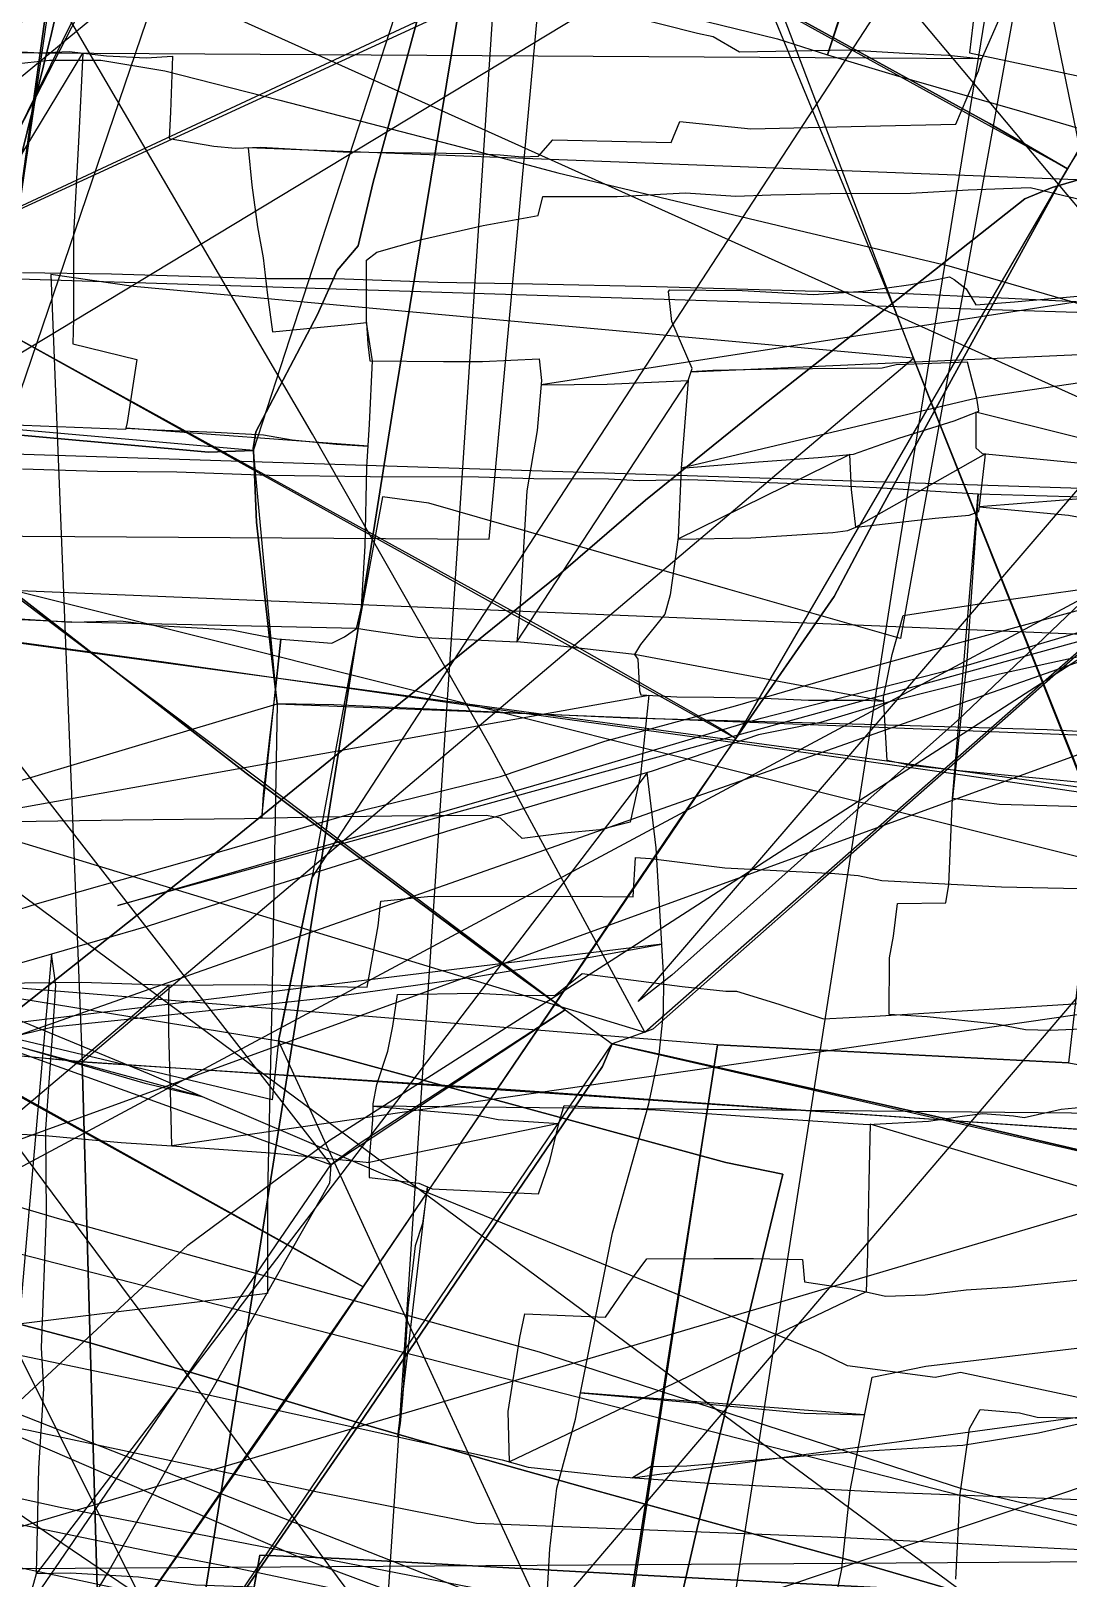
# Model space of a CAD drawing. Extents: x -6790 to 12600, y -1098 to 2171.
# Drawn here: x 350.9 to 399.6, y 421.6 to 494.2 of the extents above; entities that cross this region are included whole.
import ezdxf

# ---------------------------------------------------------------- set-up
doc = ezdxf.new("R2010")
doc.units = 0

msp = doc.modelspace()

# ---------------------------------------------------------------- linework, layer by layer
for points in [[(230.488, 672.093), (432.275, 268.144)], [(461.235, 449.5), (55.186, 632.102)], [(400.112, 576.182), (393.263, 552.748), (385.778, 527.97), (384.951, 498.27), (384.766, 497.325), (391.404, 481.203), (392.341, 478.837), (400.931, 457.316), (406.917, 442.217), (407.683, 440.284), (408.374, 438.903), (408.639, 435.307), (450.597, 434.805), (497.405, 434.974), (501.431, 435.07), (501.778, 435.078), (512.329, 436.132), (524.536, 437.455)], [(443.227, 536.353), (432.529, 541.251), (432.292, 541.384), (431.003, 538.54), (425.69, 527.573), (422.406, 522.738), (417.774, 516.21), (416.079, 513.858), (414.048, 511.041), (409.84, 505.046), (408.126, 503.073), (402.595, 492.965), (399.565, 487.724), (399.348, 487.349), (390.551, 471.321), (388.607, 467.673), (383.991, 461.011), (381.314, 457.148), (374.925, 447.718), (366.508, 435.295), (363.927, 431.486), (348.893, 409.964)], [(291.455, 533.019), (312.41, 522.907), (338.953, 510.468), (354.924, 503.035), (357.032, 502.518), (353.996, 496.972), (349.128, 487.122), (346.405, 481.902), (338.82, 466.32), (340.039, 465.028), (340.057, 464.377), (337.07, 459.218), (333.709, 453.578), (327.608, 444.992), (323.89, 439.632), (321.46, 437.091), (317.425, 429.913), (315.648, 426.922), (312.705, 421.968), (309.661, 417.151), (309.415, 416.693), (307.662, 417.635), (293.069, 427.53)], [(439.369, 517.96), (425.539, 519.483), (424.691, 519.723), (389.115, 523.16), (374.738, 524.605), (355.702, 526.479), (338.956, 528.247), (327.602, 529.6), (327.623, 526.506), (327.72, 512.021), (328.098, 493.576), (328.566, 491.005), (329.749, 478.091), (330.549, 469.15), (330.772, 468.14), (336.908, 467.362), (357.163, 464.604), (374.404, 462.145), (384.645, 460.73), (394.739, 459.299), (405.396, 457.734), (454.627, 451.104)], [(750.28, 68.681), (377.406, 512.906), (377.406, 512.906), (387.796, 519.124), (392.98, 520.501), (401.865, 521.167), (412.986, 519.963), (423.161, 516.843), (429.873, 512.326), (440.866, 503.829), (450.014, 496.045), (462.536, 483.309), (470.713, 474.994), (483.083, 460.718), (489.704, 451.77), (500.783, 438.102), (516.389, 415.333)], [(254.097, 277.969), (460.985, 520.298)], [(346.945, 474.17), (351.879, 494.07), (356.771, 515.24)], [(346.945, 474.17), (351.879, 494.07), (356.771, 515.24)], [(413.282, 424.744), (397.81, 500.055)], [(438.529, 498.889), (407.411, 471.43), (387.834, 454.19), (380.095, 447.375), (379.72, 447.239), (378.199, 446.69), (380.457, 446.195), (394.001, 443.147), (403.424, 440.936), (411.194, 439.09), (424.008, 436.257), (430.21, 434.769), (442.739, 431.763)], [(397.448, 497.344), (394.726, 482.316), (392.368, 469.292), (391.717, 465.702), (383.617, 468.018), (369.592, 472.051), (367.419, 472.346), (364.1, 454.462), (362.749, 447.863), (362.532, 446.831), (362.245, 444.073), (345.709, 447.986)], [(397.448, 497.344), (394.726, 482.316), (392.368, 469.292), (391.717, 465.702), (383.617, 468.018), (369.592, 472.051), (367.419, 472.346), (364.1, 454.462), (362.749, 447.863), (362.532, 446.831), (362.245, 444.073), (345.709, 447.986)], [(397.448, 497.344), (394.726, 482.316), (392.368, 469.292), (391.717, 465.702), (383.617, 468.018), (369.592, 472.051), (367.419, 472.346), (364.1, 454.462), (362.749, 447.863), (362.532, 446.831), (383.528, 441.126), (386.197, 440.589), (382.181, 423.972), (379.149, 410.782)], [(397.448, 497.344), (394.726, 482.316), (392.368, 469.292), (391.717, 465.702), (383.617, 468.018), (369.592, 472.051), (367.419, 472.346), (364.1, 454.462), (362.749, 447.863), (362.532, 446.831), (383.528, 441.126), (386.197, 440.589), (382.181, 423.972), (379.149, 410.782)], [(379.471, 495.397), (385.95, 493.821), (388.305, 493.074), (391.473, 492.116), (397.304, 490.444), (401.389, 489.238), (405.368, 488.183), (407.366, 487.793), (409.023, 487.923), (410.55, 487.972), (413.385, 487.547), (414.554, 487.206), (415.821, 486.313), (417.169, 485.68), (417.705, 485.469), (420.652, 485.06), (424.485, 484.605), (429.959, 483.858), (431.559, 483.579), (436.285, 482.329)], [(369.019, 494.562), (366.983, 487.095), (366.269, 484.107), (365.284, 482.961), (364.374, 480.895), (361.473, 475.392), (361.355, 474.611), (361.359, 474.522), (359.256, 474.431), (343.853, 475.821), (330.311, 477.252), (330.311, 477.252), (332.324, 494.507)], [(446.599, 484.503), (433.051, 483.018), (423.978, 482.045), (423.422, 478.856), (420.924, 465.486), (420.145, 460.409), (416.344, 460.483), (398.604, 461.414), (390.04, 461.66), (378.927, 461.971), (365.138, 462.592), (362.469, 462.63), (362.469, 462.63), (362.137, 465.564), (361.505, 471.153), (361.359, 474.522), (361.355, 474.611), (361.473, 475.392), (364.374, 480.895), (365.284, 482.961), (366.269, 484.107), (366.983, 487.095), (369.019, 494.562)], [(347.811, 493.351), (351.346, 493.167), (352.72, 493.229), (354.459, 493.014), (356.321, 492.921), (357.56, 493.011), (357.471, 490.381), (357.409, 489.137), (359.495, 488.784), (360.526, 488.688), (361.714, 488.735), (365.578, 488.516), (371.616, 488.438), (372.944, 488.371), (373.973, 488.281), (374.744, 488.314), (375.409, 489.082), (379.561, 488.991), (380.962, 488.961), (381.367, 489.949), (384.694, 489.593), (390.083, 489.721), (394.323, 489.814), (395.378, 492.323), (395.534, 492.883), (346.035, 493.181)], [(346.565, 492.248), (351.792, 492.811), (354.2, 492.811), (357.202, 492.313), (362.603, 490.946), (371.078, 488.748), (375.648, 487.541), (386.66, 484.91), (393.992, 483.172), (401.376, 481.038), (404.185, 480.092), (406.654, 479.526), (416.686, 477.344), (423.439, 475.702), (428.094, 474.45), (435.29, 473.068)], [(464.521, 478.951), (54.984, 491.848)], [(285.034, 397.054), (296.416, 400.956), (297.952, 401.539), (305.017, 408.405), (311.56, 414.472), (321.544, 423.856), (329.377, 431.382), (330.467, 432.412), (337.763, 438.294), (344.475, 443.685), (360.522, 456.392), (368.262, 462.688), (375.678, 468.673), (379.759, 472.182), (385.296, 476.661), (391.829, 481.8), (397.553, 486.317), (398.834, 486.84), (408.565, 489.689), (412.459, 487.897), (420.726, 484.384), (422.376, 483.682), (426.005, 481.357), (242.4, 383.085)], [(436.728, 474.487), (426.005, 481.357), (422.376, 483.682), (420.726, 484.384), (412.459, 487.897), (408.565, 489.689), (398.834, 486.84), (397.553, 486.317), (391.829, 481.8), (385.296, 476.661), (379.759, 472.182), (375.678, 468.673), (368.262, 462.688), (360.522, 456.392), (344.475, 443.685), (337.763, 438.294), (330.467, 432.412), (329.377, 431.382), (321.544, 423.856), (311.56, 414.472)], [(404.439, 487.035), (361.12, 488.711), (361.12, 488.711), (361.29, 486.955), (361.551, 484.996), (361.817, 483.547), (362.004, 481.924), (362.259, 480.086), (365.803, 480.426), (366.672, 480.518), (366.672, 483.441), (367.158, 483.815), (369.25, 484.404), (372.142, 485.062), (374.722, 485.53), (374.941, 486.432), (378.436, 486.43), (381.631, 486.593), (384, 486.439), (385.644, 486.504), (388.419, 486.558), (392.194, 486.587), (394.904, 486.735), (397.81, 486.843), (400.847, 486.128)], [(462.948, 470.715), (95.241, 482.526)], [(350.526, 482.866), (354.698, 482.806), (362.021, 482.583), (365.203, 482.573), (370.013, 482.415), (374.455, 482.324), (380.252, 482.206), (387.25, 482), (391.297, 481.901), (396.798, 481.65), (400.576, 481.478), (404.624, 481.19), (410.213, 481.048), (413.858, 480.813), (419.908, 480.568), (426.282, 480.32), (430.052, 480.201), (434.059, 480.182), (437.716, 479.894)], [(292.588, 478.358), (294.823, 481.338), (304.69, 480.27), (323.093, 478.015), (330.311, 477.252), (343.853, 475.821), (359.256, 474.431), (361.359, 474.522), (361.505, 471.153), (362.137, 465.564), (362.469, 462.63), (362.221, 448.556), (362.027, 439.671), (362.027, 434.984), (348.022, 433.273), (334.531, 431.521), (332.921, 435.427), (323.92, 435.326), (311.819, 435.306), (295.207, 435.105), (278.535, 435.286)], [(272.296, 469.061), (295.536, 473.232), (326.299, 478.727), (333.448, 480.258), (335.795, 478.53), (347.045, 470.245), (361.019, 459.386), (373.769, 449.878), (375.984, 448.284), (378.199, 446.69), (377.734, 445.638), (366.034, 428.443), (354.672, 411.98)], [(344.883, 451.237), (351.223, 453.268), (359.173, 455.527), (366.575, 457.659), (372.959, 459.225), (377.849, 460.893), (383.974, 462.544), (388.234, 463.783), (392.787, 465.036), (404.325, 468.189), (411.543, 469.957), (419.477, 471.935), (423.986, 473.059), (426.593, 473.818), (428.094, 474.45), (269.124, 418.516)], [(450.322, 419.109), (432.045, 423.086), (425.592, 424.384), (407.702, 428.348), (399.898, 430.14), (394.541, 431.278), (393.35, 431.053), (389.239, 431.6), (387.993, 432.212), (368.327, 440.209), (356.488, 445.265), (348.514, 448.561), (327.41, 457.287), (315.431, 462.333), (298.133, 469.62), (285.825, 474.798)], [(267.398, 412.052), (435.29, 473.068)], [(435.29, 473.068), (433.966, 472.795), (430.119, 472.288), (425.327, 471.41), (420.778, 470.352), (415.336, 468.742), (407.403, 466.581), (401.46, 465.133), (396.365, 464.033), (391.077, 462.703), (387.977, 461.754), (385.066, 461.189), (380.071, 459.472), (375.115, 458.043), (370.619, 456.71), (362.052, 454.017), (356.424, 452.218), (351.884, 450.905), (346.988, 449.49)], [(350.516, 473.66), (354.037, 473.543), (357.761, 473.511), (362.094, 473.364), (366.832, 473.297), (371.928, 473.28), (374.518, 473.206), (378.015, 473.179), (379.453, 473.106), (381.785, 473.153), (386.395, 472.99), (390.591, 472.773), (395.371, 472.485), (400.761, 472.325), (408.3, 472.112), (414.517, 471.976), (419.952, 471.732), (423.953, 471.74), (430.319, 471.53), (431.446, 471.417), (434.359, 471.349)], [(512.84, 472.042), (254.35, 395.641)], [(412.36, 452.377), (342.223, 469.915)], [(360.764, 408.51), (347.965, 421.967), (339.027, 431.19), (335.727, 434.655), (335.397, 436.899), (333.246, 451.545), (330.883, 467.635), (330.772, 468.14), (336.908, 467.362), (357.163, 464.604), (374.404, 462.145), (384.645, 460.73), (394.739, 459.299), (405.396, 457.734), (454.627, 451.104), (483.362, 447.407), (508.11, 444.019), (511.167, 443.807), (513.012, 443.678), (521.801, 442.842)], [(400.352, 458.926), (394.496, 459.495), (392.194, 459.743), (391.092, 459.985), (390.926, 462.946), (391.334, 464.946), (391.853, 466.783), (396.237, 467.454), (400.709, 468.077)], [(388.167, 418.168), (388.972, 422.075), (389.364, 425.745), (390.066, 429.42), (390.396, 431.069), (392.912, 431.585), (401.71, 432.628), (413.376, 433.917), (416.431, 434.329), (422.129, 433.937), (429.78, 433.523), (443.932, 432.818), (452.251, 432.467), (455.987, 432.24), (458.918, 442.394), (460.195, 447.153), (460.716, 449.881), (461.485, 455.763), (462.588, 459.715), (463.212, 461.752), (464.573, 466.659), (371.639, 381.334)], [(513.199, 463.829), (255.061, 377.205)], [(449.294, 445.729), (426.984, 446.231), (420.702, 446.295), (420.344, 456.033), (420.145, 460.409), (416.344, 460.483), (398.604, 461.414), (390.04, 461.66), (378.927, 461.971), (365.138, 462.592), (362.469, 462.63), (362.221, 448.556), (362.027, 439.671), (362.027, 434.984), (348.022, 433.273), (334.531, 431.521), (332.921, 435.427), (323.92, 435.326), (311.819, 435.306), (295.207, 435.105), (278.535, 435.286)], [(400.591, 447.403), (398.749, 447.322), (397.586, 447.347), (396.211, 447.623), (392.969, 447.958), (391.196, 448.064), (391.214, 450.728), (391.393, 451.735), (391.576, 453.279), (393.853, 453.308), (393.985, 454.167), (394.162, 458.217), (396.37, 457.926), (402.469, 457.762)], [(349.27, 449.545), (353.296, 449.589), (357.542, 449.445), (361.39, 449.479), (365.771, 449.374), (366.699, 449.346), (367.217, 452.234), (367.334, 453.376), (369.523, 453.598), (376.313, 453.614), (379.186, 453.593), (379.291, 455.426), (379.999, 455.379), (383.484, 454.942), (388.648, 454.681), (389.731, 454.592), (390.844, 454.348), (396.465, 454.055), (400.092, 453.981)], [(407.362, 449.121), (357.524, 441.909), (357.524, 441.909), (362.164, 441.577), (366.36, 441.184), (366.794, 441.123), (366.969, 443.134), (366.979, 443.881), (367.154, 444.786), (367.662, 446.352), (367.902, 447.526), (368.121, 449.012), (371.859, 449.065), (373.943, 448.968), (375.52, 448.973), (376.79, 449.994), (381.474, 449.385), (383.523, 449.16), (384.03, 449.163), (386.016, 448.553), (388.109, 447.867), (390.518, 447.985), (395.641, 448.311), (400.599, 448.613)], [(396.844, 420.312), (390.236, 422.231), (383.436, 424.098), (377.081, 425.838), (372.562, 427.112), (366.51, 428.868), (360.103, 430.794), (353.636, 432.69), (348.999, 433.905), (343.11, 435.601), (339.739, 436.705), (335.487, 437.839), (329.309, 439.55), (327.85, 439.928), (322.376, 441.431), (319.08, 442.35), (316.413, 443.038), (312.37, 444.125), (308.014, 445.38), (303.82, 446.508), (300.488, 447.393), (296.271, 448.545), (292.124, 449.725)], [(292.124, 449.725), (296.271, 448.545), (300.488, 447.393), (303.82, 446.508), (308.014, 445.38), (312.37, 444.125), (316.413, 443.038), (319.08, 442.35), (322.376, 441.431), (327.85, 439.928), (329.309, 439.55), (335.487, 437.839), (339.739, 436.705), (343.11, 435.601), (348.999, 433.905), (353.636, 432.69), (360.103, 430.794), (366.51, 428.868), (372.562, 427.112), (377.081, 425.838), (383.436, 424.098), (390.236, 422.231), (396.844, 420.312)], [(354.672, 411.98), (366.034, 428.443), (377.734, 445.638), (378.199, 446.69), (380.457, 446.195), (394.001, 443.147), (403.424, 440.936), (411.194, 439.09), (424.008, 436.257), (430.21, 434.769), (442.739, 431.763), (449.427, 430.19), (449.187, 429.94), (448.865, 429.214), (443.374, 423.155), (428.694, 406.947)], [(310.183, 403.706), (311.469, 421.837), (311.897, 426.423), (312.969, 430.109), (313.591, 432.059), (314.212, 434.01), (315.499, 443.043), (318.057, 441.921), (333.097, 435.714), (359.278, 424.445), (363.551, 422.611), (371.044, 419.817)], [(287.353, 441.761), (308.107, 437.843), (329.168, 432.952), (350.819, 428.572), (364.364, 425.691), (371.824, 424.224), (388.456, 423.577), (404.801, 422.749), (419.406, 422.001), (441.454, 421.102), (459.13, 420.448), (469.802, 420.122), (478.03, 419.712), (498.277, 419.536), (516.411, 418.994)], [(287.24, 438.483), (311.218, 433.538), (339.734, 427.717), (352.286, 424.97), (371.657, 421.195), (376.673, 420.361), (394.891, 419.129), (418.318, 418.066), (444.141, 417.853), (475.94, 416.947), (527.274, 415.938), (571.826, 413.941), (607.243, 413.317), (652.636, 411.505), (688.641, 410.354), (736.192, 409.18), (161.979, 414.081)], [(293.511, 435.168), (297.919, 434.228), (301.656, 433.264), (306.44, 432.301), (309.65, 431.669), (313.929, 430.831), (317.943, 430.094), (323.594, 429.172), (330.288, 427.831), (339.007, 426.118), (344.322, 425.3), (349.861, 424.16), (350.364, 424.175), (356.784, 422.849), (360.697, 422.091), (366.538, 420.863)], [(348.813, 432.423), (358.41, 430.418), (368.13, 428.266), (373.039, 427.194), (374.251, 426.848), (378.162, 426.42), (382.757, 426.1), (391.109, 425.671), (400.109, 425.332), (410.083, 424.875), (418.372, 424.536), (425.57, 424.359), (431.583, 424.327), (438.097, 424.131)], [(394.328, 421.585), (394.531, 425.6), (394.959, 428.658), (395.46, 429.555), (397.311, 429.388), (398.133, 429.184), (402.582, 429.112)], [(497.311, 390.815), (317.602, 429.112), (317.602, 429.112), (320.344, 428.004), (322.035, 427.371), (324.915, 426.161), (328.817, 423.917), (331.74, 422.134), (334.204, 420.585)], [(487.861, 422.973), (160.317, 420.847)], [(250.683, 402.142), (465.833, 414.059), (465.833, 414.059), (465.443, 419.073), (442.492, 418.823), (419.964, 418.557), (418.757, 418.557), (418.181, 418.762), (416.9, 419.802), (414.486, 419.783), (405.164, 420.34), (392.387, 421.102), (380.168, 421.752), (365.387, 422.569), (361.654, 422.717), (360.547, 416.532), (348.811, 417.294), (344.651, 417.609), (339.934, 417.869), (317.093, 419.225), (301.847, 420.079), (299.907, 420.112), (299.927, 395.429), (285.483, 397.559)], [(360.547, 416.532), (361.654, 422.717), (365.387, 422.569), (380.168, 421.752), (392.387, 421.102)], [(360.547, 416.532), (361.654, 422.717), (365.387, 422.569), (380.168, 421.752), (392.387, 421.102)]]:
    msp.add_lwpolyline(points)
for points in [[(106.837, 634.008), (110.305, 95.456), (826.135, 101.618), (106.837, 634.008)], [(360.475, 555.013), (356.597, 529.872), (353.314, 507.279), (349.121, 477.128), (348.102, 470.514), (347.687, 467.823), (345.927, 449.666), (337.384, 450.036), (323.652, 450.63), (298.383, 452.049), (287.183, 452.514), (286.475, 452.543), (286.341, 454.237), (285.976, 472.023), (285.428, 504.798), (285.13, 508.329), (285.094, 508.755), (286.14, 526.628), (288.085, 555.904), (289.796, 578.707), (291.488, 612.314), (364.043, 579.533), (360.475, 555.013)], [(79.554, 608.243), (82.482, 284.447), (81.901, 110.821), (776.199, 114.155), (808.139, 114.286), (79.554, 608.243)], [(399.61, 445.801), (383.134, 446.654), (345.927, 449.666), (347.687, 467.823), (348.102, 470.514), (372.415, 470.363), (375.321, 501.74), (376.192, 511.299), (378.887, 511.566), (380.18, 532.122), (377.254, 531.737), (379.862, 565.648), (380.535, 574.394), (388.748, 574.501), (393.835, 604.809), (420.004, 606.918), (418.491, 595.806), (416.509, 578.557), (413.223, 553.304), (410.153, 529.805), (406.978, 505.219), (404.328, 484.944), (401.584, 463.006), (399.61, 445.801)], [(348.102, 470.514), (372.415, 470.363), (375.321, 501.74), (376.192, 511.299), (378.887, 511.566), (380.18, 532.122), (377.254, 531.737), (379.862, 565.648), (380.535, 574.394), (388.748, 574.501), (393.835, 604.809), (348.102, 470.514)], [(360.475, 555.013), (356.597, 529.872), (353.314, 507.279), (349.121, 477.128), (348.102, 470.514), (372.415, 470.363), (375.321, 501.74), (376.192, 511.299), (378.887, 511.566), (380.18, 532.122), (377.254, 531.737), (379.862, 565.648), (380.535, 574.394), (388.748, 574.501), (393.835, 604.809), (364.043, 579.533), (360.475, 555.013)], [(481.238, 567.191), (471.53, 551.107), (459.724, 531.546), (452.902, 520.67), (450.393, 516.143), (446.78, 510.425), (444.548, 506.556), (436.726, 499.86), (428.691, 492.676), (421.23, 485.938), (411.643, 477.499), (406.436, 472.461), (402.418, 469.528), (400.165, 467.36), (394.383, 461.833), (388.665, 456.753), (380.992, 449.909), (379.419, 448.676), (481.238, 567.191)], [(348.102, 470.514), (349.121, 477.128), (353.314, 507.279), (356.597, 529.872), (360.475, 555.013), (348.102, 470.514)], [(420.131, 526.142), (405.092, 529.137), (328.57, 544.384), (327.291, 528.451), (324.828, 497.239), (323.895, 489.695), (321.756, 477.365), (315.499, 443.043), (318.057, 441.921), (333.097, 435.714), (359.278, 424.445), (363.551, 422.611), (371.044, 419.817), (399.522, 409.982), (420.131, 526.142)], [(353.954, 238.892), (353.386, 239.154), (325.474, 246.499), (330.264, 307.703), (337.697, 402.668), (342.788, 469.345), (347.399, 528.45), (354.912, 536.397), (356.504, 535.273), (369.693, 526.693), (378.592, 520.979), (373.609, 510.357), (373.366, 509.528), (367.968, 476.811), (356.031, 401.643), (368.571, 404.377), (356.052, 242.287), (355.592, 238.063), (353.954, 238.892)], [(360.66, 509.151), (366.187, 518.537), (369.322, 524.455), (375.113, 536.378), (378.996, 534.308), (391.207, 527.624), (416.079, 513.858), (414.048, 511.041), (409.84, 505.046), (408.126, 503.073), (402.595, 492.965), (399.565, 487.724), (395.903, 489.842), (379.079, 499.098), (360.66, 509.151)], [(399.532, 508.743), (401.711, 519.625), (377.261, 524.901), (365.463, 526.918), (347.743, 530.605), (341.049, 532.099), (340.297, 529.333), (337.388, 515.888), (336.409, 511.085), (335.154, 506.491), (330.385, 489.446), (326.314, 474.898), (322.761, 462.385), (331.827, 460.068), (343.047, 457.387), (343.175, 457.708), (346.945, 474.17), (351.879, 494.07), (356.771, 515.24), (372.427, 512.868), (388.45, 510.536), (399.532, 508.743)], [(399.532, 508.743), (401.711, 519.625), (377.261, 524.901), (365.463, 526.918), (347.743, 530.605), (341.049, 532.099), (340.297, 529.333), (337.388, 515.888), (336.409, 511.085), (335.154, 506.491), (330.385, 489.446), (326.314, 474.898), (322.761, 462.385), (331.827, 460.068), (343.047, 457.387), (343.175, 457.708), (346.945, 474.17), (351.879, 494.07), (356.771, 515.24), (372.427, 512.868), (388.45, 510.536), (399.532, 508.743)], [(400.537, 530.986), (400.177, 530.083), (398.276, 525.029), (396.043, 518.118), (394.502, 514.352), (393.816, 510.746), (392.159, 504.773), (390.246, 498.952), (388.305, 493.074), (400.537, 530.986)], [(330.461, 476.65), (375.654, 497.479), (432.979, 524.454), (330.461, 476.65)], [(379.72, 447.239), (372.456, 460.675), (364.132, 475.281), (351.382, 497.068), (342.867, 512.26), (340.503, 514.767), (335.098, 514.846), (311.221, 515.633), (294.326, 516.19), (278.608, 516.499), (276.561, 494.931), (275.17, 494.511), (262.943, 492.806), (262.299, 492.685), (262.849, 490.06), (262.082, 483.029), (262.667, 482.826), (379.72, 447.239)], [(399.532, 508.743), (388.45, 510.536), (372.427, 512.868), (356.771, 515.24), (351.879, 494.07), (346.945, 474.17), (343.175, 457.708), (343.047, 457.387), (331.827, 460.068), (322.761, 462.385), (399.532, 508.743)], [(399.532, 508.743), (388.45, 510.536), (372.427, 512.868), (356.771, 515.24), (351.879, 494.07), (346.945, 474.17), (343.175, 457.708), (343.047, 457.387), (331.827, 460.068), (322.761, 462.385), (399.532, 508.743)], [(355.592, 238.063), (356.052, 242.287), (368.571, 404.377), (356.031, 401.643), (367.968, 476.811), (373.366, 509.528), (373.609, 510.357), (381.159, 511.387), (397.795, 513.466), (398.751, 513.71), (391.511, 469.141), (383.04, 415.021), (407.69, 413.307), (407.268, 412.304), (390.693, 287.5), (383.337, 231.771), (382.191, 224.755), (355.592, 238.063)], [(398.751, 513.71), (391.511, 469.141), (383.04, 415.021), (407.69, 413.307), (398.751, 513.71)], [(407.69, 413.307), (416.095, 442.872), (416.174, 443.148), (416.933, 443.231), (417.011, 443.957), (416.625, 444.118), (431.613, 467.319), (444.791, 486.593), (412.586, 505.444), (398.751, 513.71), (391.511, 469.141), (383.04, 415.021), (407.69, 413.307)], [(416.079, 513.858), (414.048, 511.041), (409.84, 505.046), (408.126, 503.073), (402.595, 492.965), (399.565, 487.724), (416.079, 513.858)], [(229.82, 412.681), (244.478, 414.513), (263.039, 419.001), (273.501, 422.134), (276.475, 423.09), (284.574, 428.215), (299.498, 437.137), (308.42, 446.351), (321.717, 456.955), (326.208, 462.724), (333.058, 472.656), (342.793, 485.734), (357.149, 497.567), (377.406, 512.906), (229.82, 412.681)], [(392.341, 478.837), (355.728, 482.198), (351.857, 482.774), (353.328, 445.845), (326.298, 448.355), (321.461, 449.017), (323.726, 489.933), (324.959, 510.784), (325.087, 511.321), (329.906, 510.175), (384.951, 498.27), (384.766, 497.325), (391.404, 481.203), (392.341, 478.837)], [(373.609, 510.357), (373.366, 509.528), (367.968, 476.811), (356.031, 401.643), (368.571, 404.377), (356.052, 242.287), (355.592, 238.063), (373.609, 510.357)], [(360.66, 509.151), (357.588, 503.534), (357.032, 502.518), (353.996, 496.972), (349.128, 487.122), (346.405, 481.902), (354.777, 477.295), (376.336, 465.434), (383.446, 461.389), (383.991, 461.011), (388.607, 467.673), (390.551, 471.321), (399.348, 487.349), (399.565, 487.724), (395.903, 489.842), (379.079, 499.098), (360.66, 509.151)], [(360.66, 509.151), (379.079, 499.098), (395.903, 489.842), (399.565, 487.724), (360.66, 509.151)], [(399.532, 508.743), (397.448, 497.344), (394.726, 482.316), (392.368, 469.292), (391.717, 465.702), (383.617, 468.018), (369.592, 472.051), (367.419, 472.346), (364.1, 454.462), (399.532, 508.743)], [(399.532, 508.743), (397.448, 497.344), (394.726, 482.316), (392.368, 469.292), (391.717, 465.702), (383.617, 468.018), (369.592, 472.051), (367.419, 472.346), (364.1, 454.462), (399.532, 508.743)], [(402.217, 507.71), (401.884, 505.823), (399.726, 505.674), (398.92, 502.123), (396.28, 501.342), (395.43, 497.113), (394.963, 493.159), (401.223, 491.834), (406.082, 490.821), (409.309, 490.475), (409.151, 487.927), (402.217, 507.71)], [(137.608, 504.289), (140.911, 502.727), (175.869, 495.138), (188.503, 492.395), (204.971, 487.369), (235.567, 478.973), (264.638, 470.996), (294.2, 462.473), (320.523, 455.123), (343.859, 448.37), (349.595, 446.786), (356.258, 444.844), (358.932, 444.221), (137.608, 504.289)], [(352.991, 500.54), (353.78, 500.151), (356.833, 499.588), (358.934, 499.084), (363.774, 498.209), (365.08, 498.02), (369.183, 497.065), (372.426, 496.393), (377.238, 495.335), (382.201, 494.086), (382.935, 493.92), (384.175, 493.212), (389.264, 493.297), (391.92, 493.145), (393.974, 493.057), (395.534, 492.883), (397.461, 497.279), (397.921, 498.104), (397.81, 500.055), (396.287, 501.716), (394.455, 503.573), (393.746, 504.513), (352.991, 500.54)], [(370.987, 504.065), (371.199, 502.319), (369.019, 494.562), (366.983, 487.095), (366.269, 484.107), (365.284, 482.961), (364.374, 480.895), (361.473, 475.392), (361.355, 474.611), (361.359, 474.522), (370.987, 504.065)], [(357.032, 502.518), (353.996, 496.972), (349.128, 487.122), (346.405, 481.902), (357.032, 502.518)], [(438.529, 498.889), (407.411, 471.43), (387.834, 454.19), (380.095, 447.375), (379.72, 447.239), (438.529, 498.889)], [(111.46, 498.15), (168.014, 488.238), (194.815, 482.741), (214.744, 478.767), (247.701, 470.042), (274.114, 462.214), (282.599, 458.658), (293.804, 455.192), (303.813, 452.802), (317.049, 448.828), (340.743, 441.896), (352.157, 438.52), (374.775, 432.245), (394.585, 425.851), (413.08, 421.519), (423.358, 418.889), (431.814, 417.007), (441.644, 414.497), (460.617, 409.478), (472.539, 405.922), (482.07, 403.054), (111.46, 498.15)], [(384.951, 498.27), (384.766, 497.325), (391.404, 481.203), (392.341, 478.837), (384.951, 498.27)], [(353.356, 493.151), (353.155, 488.981), (352.921, 484.648), (352.921, 480.7), (352.882, 479.511), (355.895, 478.781), (355.437, 475.825), (355.353, 475.506), (349.765, 475.721), (345.46, 475.784), (342.873, 475.858), (353.356, 493.151)], [(399.565, 487.724), (399.348, 487.349), (390.551, 471.321), (388.607, 467.673), (383.991, 461.011), (399.565, 487.724)], [(392.341, 478.837), (355.728, 482.198), (351.857, 482.774), (353.328, 445.845), (392.341, 478.837)], [(406.917, 442.217), (400.931, 457.316), (392.341, 478.837), (355.728, 482.198), (351.857, 482.774), (353.328, 445.845), (372.764, 444.596), (397.761, 442.847), (406.917, 442.217)], [(374.865, 477.599), (377.963, 477.632), (381.758, 477.805), (381.949, 478.363), (380.989, 480.567), (380.841, 481.968), (380.9, 482.054), (384.296, 482.022), (387.634, 481.832), (389.99, 481.988), (392.21, 482.303), (393.432, 482.535), (394.017, 482.658), (394.244, 482.529), (394.807, 482.088), (395.251, 481.352), (397.074, 481.485), (400.026, 481.751), (401.492, 481.683), (402.026, 482.434), (402.498, 482.784), (406.172, 482.675), (407.82, 482.692), (374.865, 477.599)], [(333.709, 453.578), (337.07, 459.218), (340.057, 464.377), (340.039, 465.028), (338.82, 466.32), (346.405, 481.902), (354.777, 477.295), (376.336, 465.434), (383.446, 461.389), (383.991, 461.011), (381.314, 457.148), (374.925, 447.718), (366.508, 435.295), (349.515, 444.711), (337.06, 451.497), (333.709, 453.578)], [(346.405, 481.902), (354.777, 477.295), (376.336, 465.434), (383.446, 461.389), (383.991, 461.011), (346.405, 481.902)], [(242.4, 383.085), (253.558, 383.72), (260.464, 384.046), (271.221, 387.517), (285.777, 392.803), (293.096, 393.874), (297.136, 394.388), (298.943, 396.106), (308.472, 400.882), (316.663, 403.761), (325.299, 406.639), (332.931, 413.825), (345.919, 425.832), (358.283, 437.258), (364.955, 442.19), (378.144, 450.603), (393.208, 460.311), (414.009, 473.716), (426.005, 481.357), (242.4, 383.085)], [(366.672, 480.518), (366.726, 479.507), (366.815, 478.722), (370.285, 478.684), (372.108, 478.688), (374.775, 478.807), (374.883, 477.799), (374.677, 475.448), (374.197, 472.63), (373.854, 467.032), (373.72, 465.524), (369.066, 465.749), (366.878, 466.067), (366.202, 466.167), (366.432, 467.167), (366.608, 470.052), (366.679, 473.73), (366.809, 475.747), (366.947, 478.72), (366.672, 480.518)], [(401.862, 479.095), (400.777, 477.78), (396.091, 477.091), (395.299, 476.963), (394.875, 478.662), (391.522, 478.537), (390.867, 478.375), (385.953, 478.325), (382.915, 478.266), (381.896, 478.208), (401.862, 479.095)], [(392.341, 478.837), (400.931, 457.316), (406.917, 442.217), (392.341, 478.837)], [(364.997, 441.02), (348.026, 447.117), (336.248, 451.144), (336.065, 470.523), (335.795, 478.53), (364.997, 441.02)], [(375.984, 448.284), (373.769, 449.878), (361.019, 459.386), (347.045, 470.245), (335.795, 478.53), (375.984, 448.284)], [(381.758, 477.805), (381.429, 473.686), (381.289, 470.438), (380.917, 467.745), (380.671, 466.848), (379.524, 465.42), (379.238, 464.952), (375.233, 465.408), (373.721, 465.543), (381.758, 477.805)], [(330.311, 477.252), (343.853, 475.821), (359.256, 474.431), (361.359, 474.522), (330.311, 477.252)], [(381.429, 473.686), (385.068, 473.985), (387.867, 474.187), (389.518, 474.34), (391.649, 475.089), (394.245, 475.906), (395.4, 476.365), (395.303, 476.963), (381.429, 473.686)], [(395.259, 476.309), (395.265, 475.044), (395.266, 474.641), (395.551, 474.369), (395.551, 474.369), (401.486, 473.803), (402.456, 473.84), (402.965, 473.268), (403.357, 472.492), (407.718, 472.69), (409.14, 472.853), (395.259, 476.309)], [(355.368, 475.563), (356.817, 475.482), (359.568, 475.372), (361.832, 475.247), (363.17, 475.019), (365.235, 474.815), (366.743, 474.718), (355.368, 475.563)], [(361.359, 474.522), (361.505, 471.153), (362.137, 465.564), (362.469, 462.63), (361.359, 474.522)], [(354.995, 453.183), (375.335, 459.037), (385.186, 461.968), (394.651, 464.387), (403.506, 467), (417.042, 470.283), (430.679, 473.954), (354.995, 453.183)], [(381.279, 470.362), (384.701, 470.42), (388.552, 470.664), (389.249, 470.765), (389.634, 470.922), (389.425, 472.688), (389.35, 474.324), (381.279, 470.362)], [(389.634, 470.922), (393.348, 471.335), (394.94, 471.488), (395.393, 471.652), (395.682, 474.063), (395.71, 474.354), (389.634, 470.922)], [(55.142, 446.991), (100.195, 454.577), (104.473, 455.781), (224.767, 473.114), (461.17, 463.407), (418.896, 266.348), (473.538, 223.763), (408.246, 162.089), (348.154, 91.288), (230.725, 129.782), (178.952, 201.706), (100.394, 217.952), (74.076, 298.715), (55.017, 301.46), (55.142, 446.991)], [(395.371, 472.485), (394.84, 464.664), (394.162, 458.217), (395.371, 472.485)], [(395.419, 471.871), (399.611, 471.489), (402.079, 471.024), (403.09, 472.241), (403.357, 472.492), (395.419, 471.871)], [(330.772, 468.14), (330.883, 467.635), (333.246, 451.545), (335.397, 436.899), (335.727, 434.655), (339.027, 431.19), (347.965, 421.967), (360.764, 408.51), (362.926, 406.738), (369.443, 401.948), (378.68, 395.24), (386.682, 389.407), (392.549, 385.048), (330.772, 468.14)], [(330.772, 468.14), (336.908, 467.362), (357.163, 464.604), (374.404, 462.145), (384.645, 460.73), (394.739, 459.299), (405.396, 457.734), (454.627, 451.104), (483.362, 447.407), (330.772, 468.14)], [(345.398, 466.805), (349.898, 466.654), (352.838, 466.471), (345.398, 466.805)], [(352.838, 466.471), (355.119, 466.53), (356.825, 466.304), (360.352, 466.111), (362.467, 465.686), (365.035, 465.482), (365.637, 465.772), (366.202, 466.167), (352.838, 466.471)], [(362.64, 465.672), (362.417, 463.477), (362.109, 461.04), (361.823, 458.406), (361.756, 457.308), (362.64, 465.672)], [(379.238, 464.952), (379.404, 464.728), (379.482, 463.24), (379.533, 463.058), (381.225, 462.972), (382.971, 462.942), (384.948, 462.911), (387.406, 462.815), (390.078, 462.815), (390.937, 462.761), (379.238, 464.952)], [(379.91, 463.039), (379.528, 459.295), (379.038, 457.085), (377.609, 456.724), (375.94, 456.575), (373.964, 456.321), (372.954, 457.279), (372.294, 457.397), (367.861, 457.363), (364.308, 457.322), (360.948, 457.25), (355.234, 457.176), (351.167, 457.123), (347.88, 457.1), (345.725, 456.938), (379.91, 463.039)], [(362.469, 462.63), (362.221, 448.556), (362.027, 439.671), (362.027, 434.984), (348.022, 433.273), (334.531, 431.521), (332.921, 435.427), (323.92, 435.326), (311.819, 435.306), (295.207, 435.105), (278.535, 435.286), (271.387, 435.433), (362.469, 462.63)], [(420.145, 460.409), (416.344, 460.483), (398.604, 461.414), (390.04, 461.66), (378.927, 461.971), (365.138, 462.592), (362.469, 462.63), (420.145, 460.409)], [(383.991, 461.011), (381.314, 457.148), (374.925, 447.718), (366.508, 435.295), (383.991, 461.011)], [(351.175, 421.852), (352.769, 421.885), (355.966, 421.696), (358.648, 421.332), (361.305, 421.235), (363.021, 421.037), (367.477, 420.291), (370.729, 419.811), (375.039, 418.919), (375.275, 423.012), (375.604, 425.865), (376.466, 429.091), (376.714, 430.328), (378.213, 437.838), (379.908, 443.881), (380.403, 446.189), (380.609, 448.148), (380.623, 449.742), (380.251, 455.877), (379.841, 459.406), (351.175, 421.852)], [(364.1, 454.462), (362.749, 447.863), (362.532, 446.831), (364.1, 454.462)], [(364.1, 454.462), (362.749, 447.863), (362.532, 446.831), (364.1, 454.462)], [(379.149, 410.782), (382.181, 423.972), (386.197, 440.589), (383.528, 441.126), (362.532, 446.831), (362.245, 444.073), (345.709, 447.986), (342.067, 448.429), (341.564, 448.958), (340.531, 448.15), (339.513, 448.296), (323.751, 452.898), (320.562, 453.691), (318.959, 447.248), (314.64, 429.884), (312.535, 421.846), (325.232, 419.121), (334.143, 417.194), (336.54, 416.676), (347.238, 415.148), (357.273, 413.734), (366.08, 412.544), (375.335, 411.317), (379.149, 410.782)], [(379.149, 410.782), (382.181, 423.972), (386.197, 440.589), (383.528, 441.126), (362.532, 446.831), (362.245, 444.073), (345.709, 447.986), (342.067, 448.429), (341.564, 448.958), (340.531, 448.15), (339.513, 448.296), (323.751, 452.898), (320.562, 453.691), (318.959, 447.248), (314.64, 429.884), (312.535, 421.846), (325.232, 419.121), (334.143, 417.194), (336.54, 416.676), (347.238, 415.148), (357.273, 413.734), (366.08, 412.544), (375.335, 411.317), (379.149, 410.782)], [(315.648, 426.922), (317.425, 429.913), (321.46, 437.091), (323.89, 439.632), (327.608, 444.992), (333.709, 453.578), (337.06, 451.497), (349.515, 444.711), (366.508, 435.295), (363.927, 431.486), (348.893, 409.964), (348.484, 409.316), (346.468, 410.519), (333.666, 416.605), (332.209, 416.851), (331.84, 418.861), (326.508, 421.425), (315.648, 426.922)], [(362.532, 446.831), (362.245, 444.073), (345.709, 447.986), (342.067, 448.429), (341.564, 448.958), (340.531, 448.15), (339.513, 448.296), (323.751, 452.898), (320.562, 453.691), (362.532, 446.831)], [(362.532, 446.831), (362.245, 444.073), (345.709, 447.986), (342.067, 448.429), (341.564, 448.958), (340.531, 448.15), (339.513, 448.296), (323.751, 452.898), (320.562, 453.691), (362.532, 446.831)], [(333.709, 453.578), (337.06, 451.497), (349.515, 444.711), (366.508, 435.295), (333.709, 453.578)], [(320.393, 444.04), (323.828, 444.182), (329.837, 444.028), (340.209, 444.94), (347.336, 446.382), (351.969, 447.496), (356.657, 447.974), (364.726, 448.845), (371.747, 449.842), (377.166, 450.755), (380.524, 451.373), (320.393, 444.04)], [(348.352, 410.855), (349.78, 416.988), (350.779, 420.392), (351.175, 421.852), (351.297, 426.798), (351.517, 430.518), (351.408, 432.441), (351.654, 438.656), (351.614, 442.715), (351.969, 447.496), (352.092, 449.447), (351.884, 450.905), (348.352, 410.855)], [(383.134, 446.654), (345.927, 449.666), (337.384, 450.036), (336.703, 446.857), (330.678, 402.383), (321.62, 333.341), (336.581, 330.826), (363.107, 326.37), (364.655, 326.091), (367.489, 346.386), (371.65, 373.467), (383.134, 446.654)], [(349.216, 442.538), (351.752, 442.382), (355.153, 442.06), (357.524, 441.909), (357.461, 444.503), (357.384, 447.246), (357.384, 448.76), (357.407, 449.449), (349.216, 442.538)], [(354.436, 407.245), (354.141, 417.373), (353.328, 445.845), (326.298, 448.355), (321.461, 449.017), (320.125, 416.057), (319.722, 411.548), (323.255, 408.902), (325.024, 408.794), (354.436, 407.245)], [(353.328, 445.845), (326.298, 448.355), (321.461, 449.017), (353.328, 445.845)], [(375.984, 448.284), (366.37, 442.029), (364.997, 441.02), (375.984, 448.284)], [(378.199, 446.69), (377.734, 445.638), (366.034, 428.443), (354.672, 411.98), (378.199, 446.69)], [(362.532, 446.831), (383.528, 441.126), (386.197, 440.589), (382.181, 423.972), (379.149, 410.782), (362.532, 446.831)], [(362.532, 446.831), (383.528, 441.126), (386.197, 440.589), (382.181, 423.972), (379.149, 410.782), (362.532, 446.831)], [(383.134, 446.654), (371.65, 373.467), (367.489, 346.386), (364.655, 326.091), (383.134, 446.654)], [(408.911, 318.17), (406.63, 313.323), (364.655, 326.091), (367.489, 346.386), (371.65, 373.467), (383.134, 446.654), (399.61, 445.801), (401.593, 445.467), (414.162, 444.151), (416.417, 443.822), (417.732, 443.629), (438.867, 443.144), (440.6, 442.932), (442.334, 442.721), (459.516, 441.026), (459.115, 439.213), (453.692, 414.719), (446.202, 381.408), (439.505, 351.388), (430.868, 311.449), (408.911, 318.17)], [(430.21, 434.769), (424.008, 436.257), (411.194, 439.09), (403.424, 440.936), (394.001, 443.147), (380.457, 446.195), (378.199, 446.69), (430.21, 434.769)], [(353.328, 445.845), (372.764, 444.596), (397.761, 442.847), (406.917, 442.217), (353.328, 445.845)], [(353.328, 445.845), (354.141, 417.373), (354.436, 407.245), (353.328, 445.845)], [(353.328, 445.845), (372.764, 444.596), (397.761, 442.847), (406.917, 442.217), (407.683, 440.284), (408.374, 438.903), (408.639, 435.307), (409.021, 430.126), (408.584, 430.187), (406.635, 405.916), (402.791, 406.281), (402.481, 406.305), (401.019, 406.421), (376.11, 405.814), (356.724, 407.125), (354.436, 407.245), (354.141, 417.373), (353.328, 445.845)], [(366.978, 443.774), (371.823, 443.352), (372.847, 443.139), (375.691, 442.953), (375.938, 443.796), (380.23, 443.594), (385.972, 443.19), (390.207, 442.918), (393.033, 443.067), (394.73, 443.319), (395.588, 443.43), (397.032, 443.311), (397.52, 443.247), (399.269, 443.629), (400.253, 443.718), (402.845, 443.47), (404.738, 443.409), (405.986, 443.38), (366.978, 443.774)], [(315.499, 443.043), (318.057, 441.921), (333.097, 435.714), (359.278, 424.445), (363.551, 422.611), (371.044, 419.817), (399.522, 409.982), (315.499, 443.043)], [(366.794, 441.123), (366.783, 440.422), (369.128, 440.162), (369.749, 439.896), (374.733, 439.66), (375.263, 441.215), (375.691, 442.953), (366.794, 441.123)], [(390.306, 442.923), (390.24, 440.233), (390.169, 436.863), (390.112, 435.066), (391.016, 434.862), (392.889, 434.921), (394.807, 435.16), (396.984, 435.303), (399.971, 435.611), (401.71, 435.795), (402.694, 435.993), (404.58, 436.125), (409.049, 436.147), (411.147, 436.098), (412.873, 436.171), (390.306, 442.923)], [(364.997, 441.02), (364.931, 440.155), (354.598, 422.019), (349.643, 413.886), (341.517, 399.925), (335.499, 389.271), (325.998, 372.741), (317.882, 358.362), (314.889, 353.058), (311.851, 348.727), (306.869, 346.543), (298.629, 342.875), (297.165, 341.855), (364.997, 441.02)], [(369.533, 439.989), (369.294, 438.265), (368.944, 437.23), (368.603, 434.301), (368.363, 430.262), (368.242, 428.897), (368.13, 428.266), (369.533, 439.989)], [(373.38, 427.097), (373.307, 429.45), (373.867, 432.925), (374.096, 434.033), (377.879, 433.876), (378.929, 435.403), (379.814, 436.616), (382.971, 436.621), (384.831, 436.63), (387.12, 436.587), (387.221, 435.53), (389.391, 435.2), (390.112, 435.066), (373.38, 427.097)], [(366.508, 435.295), (363.927, 431.486), (348.893, 409.964), (348.484, 409.316), (366.508, 435.295)], [(376.714, 430.328), (382.093, 429.86), (387.204, 429.378), (390.042, 429.293), (376.714, 430.328)], [(403.727, 429.681), (398.203, 428.439), (394.65, 427.865), (389.413, 427.549), (381.696, 426.887), (379.996, 426.86), (379.144, 426.351), (403.727, 429.681)]]:
    msp.add_lwpolyline(points, close=True)

doc.saveas('drawing.dxf')
